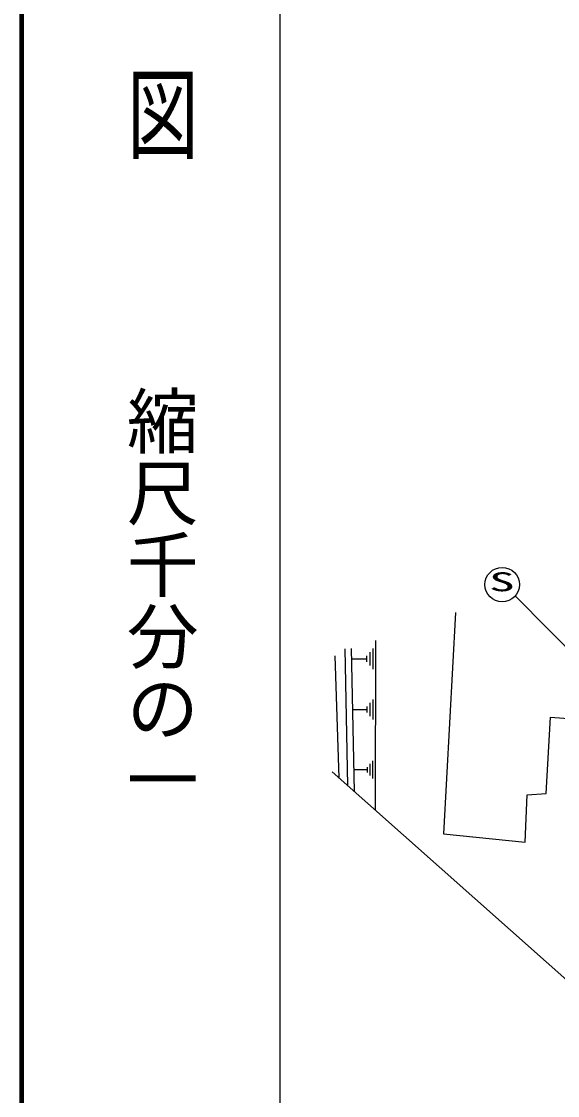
# Model space of a CAD drawing. Units: millimetres, scale not verified. Extents: x 40000 to 680000, y 20000 to 380000.
# Drawn here: x 40000 to 77351, y 241455 to 316366 of the extents above; entities that cross this region are included whole.
import ezdxf
from ezdxf.enums import TextEntityAlignment as Align

# ---------------------------------------------------------------- set-up
doc = ezdxf.new("R2010")
doc.units = ezdxf.units.MM
doc.header["$LTSCALE"] = 1000
for name, color, linetype, lineweight in [('M-BGD', 7, 'Continuous', 25), ('M-BMK-SRVR', 3, 'Continuous', 25), ('M-STR-STRC', 7, 'Continuous', 25), ('M-TTL', 2, 'Continuous', 140), ('M-TTL-BAND', 7, 'Continuous', 25)]:
    doc.layers.add(name, color=color, linetype=linetype, lineweight=lineweight)
doc.styles.add('@ＭＳ ゴシック', font='')
doc.styles.add('ＭＳ ゴシック', font='')
doc.styles.get('@ＭＳ ゴシック').set_extended_font_data('@MS Gothic')
doc.styles.get('ＭＳ ゴシック').set_extended_font_data('MS Gothic')

msp = doc.modelspace()

# ---------------------------------------------------------------- linework, layer by layer
at = {"layer": 'M-BGD'}
for p, q in [((70243, 275141), (69409, 259709)), ((64662, 261360), (64690, 273193)), ((62129, 263615), (61850, 272115)), ((62744, 263068), (62549, 272619)), ((63202, 262659), (62999, 272628)), ((64050, 272125), (64050, 271695)), ((64270, 272385), (64270, 271445)), ((64490, 272635), (64480, 271185)), ((63040, 271915), (64050, 271915)), ((64480, 269075), (64480, 267675)), ((63080, 268375), (64060, 268375)), ((64060, 268585), (64060, 268165)), ((64270, 268835), (64270, 267925)), ((76551, 262525), (76864, 267842)), ((76864, 267842), (84371, 267321)), ((64280, 264585), (64280, 263775)), ((64470, 264805), (64470, 263555)), ((63220, 264185), (64090, 264185)), ((64090, 264365), (64090, 263995)), ((75091, 259136), (75248, 262420)), ((75248, 262420), (76551, 262525)), ((69409, 259709), (75091, 259136))]:
    msp.add_line(p, q, dxfattribs=at)
at = {"layer": 'M-BMK-SRVR'}
msp.add_line((61660, 264033), (80320, 247417), dxfattribs=at)
at = {"layer": 'M-STR-STRC'}
msp.add_line((74394, 276297), (87910, 262635), dxfattribs=at)
msp.add_circle((73497, 277094), 1200, dxfattribs=at)
at = {"layer": 'M-TTL'}
msp.add_line((40000, 380000), (40000, 20000), dxfattribs=at)
at = {"layer": 'M-TTL-BAND'}
msp.add_line((58000, 370000), (58000, 20000), dxfattribs=at)

# ---------------------------------------------------------------- texts
at = {"layer": 'M-STR-STRC', "style": 'ＭＳ ゴシック', "width": 2}
msp.add_text('S', height=1320, dxfattribs=at).set_placement((72578, 276231), align=Align.BOTTOM_LEFT)
at = {"layer": 'M-TTL-BAND', "style": '@ＭＳ ゴシック', "width": 1.4}
msp.add_text('平  面  図', height=3666, rotation=270, dxfattribs=at).set_placement((49777, 306475), align=Align.MIDDLE_RIGHT)
at = {"layer": 'M-TTL-BAND', "style": '@ＭＳ ゴシック'}
msp.add_text('縮尺千分の一', height=3666, rotation=270, dxfattribs=at).set_placement((49777, 261030), align=Align.MIDDLE_RIGHT)

doc.saveas('drawing.dxf')
